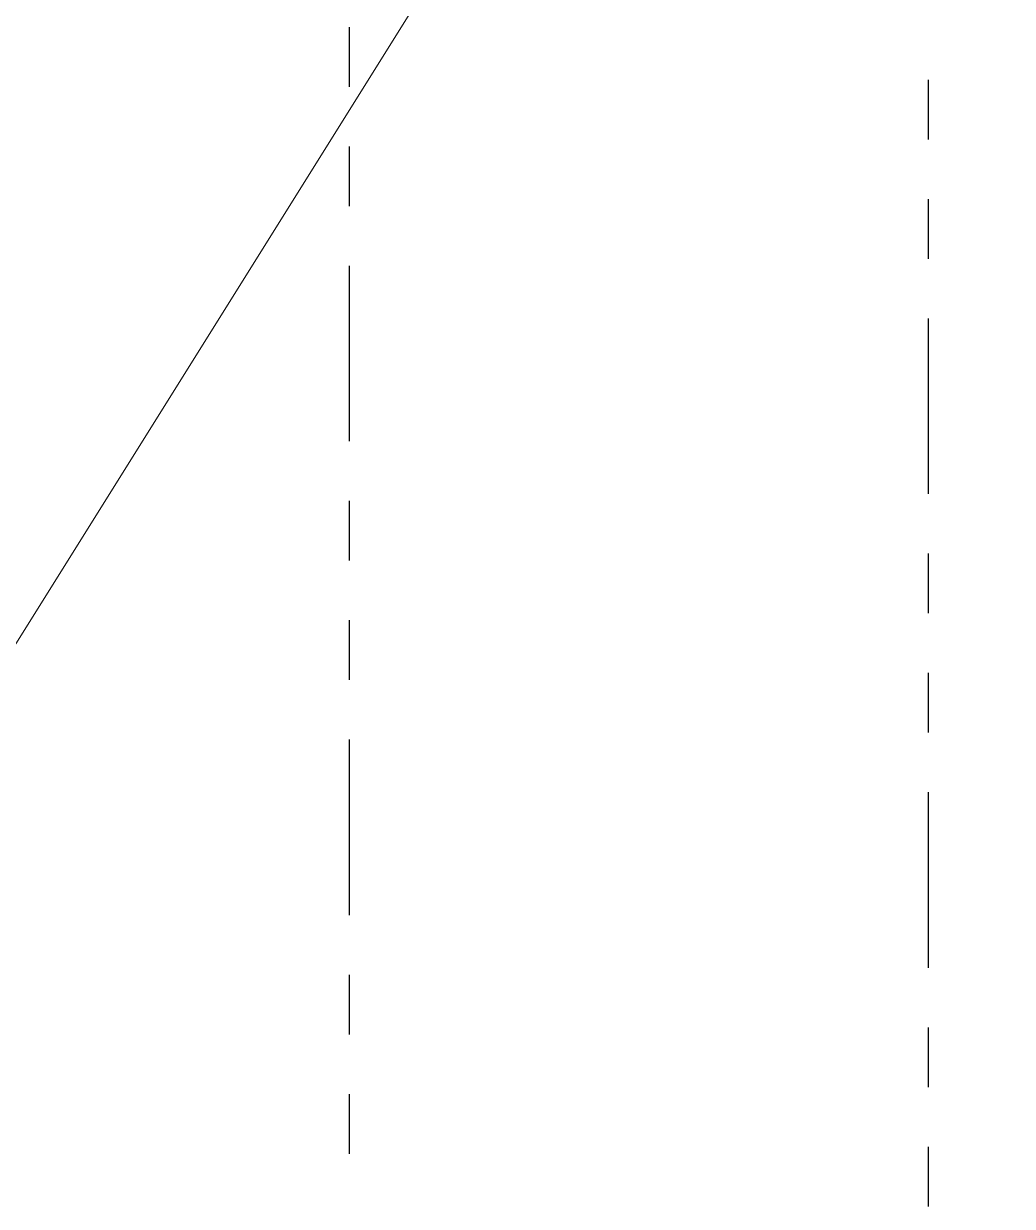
# Model space of a CAD drawing. Header units: metres. Extents: x 20 to 415, y 5 to 292.
# Drawn here: x 217.8 to 225.05, y 208.7 to 217.38 of the extents above; entities that cross this region are included whole.
import ezdxf

# ---------------------------------------------------------------- set-up
doc = ezdxf.new("R2010")
doc.units = ezdxf.units.M
doc.layers.add('ИЗОЛЯЦИЯ', color=3, linetype='Continuous')
doc.layers.add('ПОЗИЦИИ', color=1, linetype='Continuous')

msp = doc.modelspace()

# ---------------------------------------------------------------- linework, layer by layer
at = {"layer": 'ИЗОЛЯЦИЯ'}
for points in [[(220.1829, 217.351), (220.1829, 216.9132)], [(224.4327, 216.5268), (224.4327, 216.9647)], [(220.1829, 216.4753), (220.1829, 216.0375)], [(224.4327, 215.6511), (224.4327, 216.089)], [(220.1829, 215.5996), (220.1829, 214.3118)], [(224.4327, 213.9255), (224.4327, 215.2133)], [(220.1829, 213.874), (220.1829, 213.4361)], [(224.4327, 213.0498), (224.4327, 213.4876)], [(220.1829, 212.9983), (220.1829, 212.5604)], [(224.4327, 212.174), (224.4327, 212.6119)], [(220.1829, 212.1225), (220.1829, 210.8347)], [(224.4327, 210.4484), (224.4327, 211.7362)], [(220.1829, 210.3969), (220.1829, 209.959)], [(224.4327, 209.5727), (224.4327, 210.0105)], [(220.1829, 209.5212), (220.1829, 209.0833)], [(224.4327, 208.697), (224.4327, 209.1348)]]:
    msp.add_lwpolyline(points, dxfattribs=at)
at = {"layer": 'ПОЗИЦИИ', "lineweight": 20}
msp.add_lwpolyline([(216.4268, 210.7317), (225.0488, 224.5269)], dxfattribs=at)

doc.saveas('drawing.dxf')
